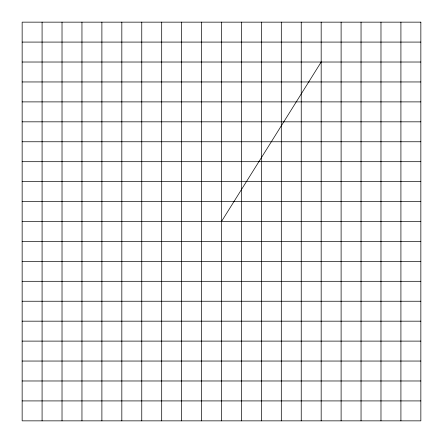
<?xml version="1.0" encoding="UTF-8"?>
<svg xmlns="http://www.w3.org/2000/svg" width="443" height="443" viewBox="0 0 443 443"><rect width="100%" height="100%" fill="white"/><g stroke="black" fill="none" stroke-linecap="round" stroke-linejoin="round"><path stroke-width="0.66" d="M221.5 221.5L321.175 62.02M22.15 42.085L420.85 42.085M22.15 62.02L420.85 62.02M22.15 81.955L420.85 81.955M22.15 101.89L420.85 101.89M22.15 121.825L420.85 121.825M22.15 141.76L420.85 141.76M22.15 161.695L420.85 161.695M22.15 181.63L420.85 181.63M22.15 201.565L420.85 201.565M22.15 221.5L420.85 221.5M22.15 241.435L420.85 241.435M22.15 261.37L420.85 261.37M22.15 281.305L420.85 281.305M22.15 301.24L420.85 301.24M22.15 321.175L420.85 321.175M22.15 341.11L420.85 341.11M22.15 361.045L420.85 361.045M22.15 380.98L420.85 380.98M22.15 400.915L420.85 400.915M400.915 22.15L400.915 420.85M380.98 22.15L380.98 420.85M361.045 22.15L361.045 420.85M341.11 22.15L341.11 420.85M321.175 22.15L321.175 420.85M301.24 22.15L301.24 420.85M281.305 22.15L281.305 420.85M261.37 22.15L261.37 420.85M241.435 22.15L241.435 420.85M221.5 22.15L221.5 420.85M201.565 22.15L201.565 420.85M181.63 22.15L181.63 420.85M161.695 22.15L161.695 420.85M141.76 22.15L141.76 420.85M121.825 22.15L121.825 420.85M101.89 22.15L101.89 420.85M81.955 22.15L81.955 420.85M62.02 22.15L62.02 420.85M42.085 22.15L42.085 420.85M420.85 22.15L22.15 22.15L22.15 420.85L420.85 420.85L420.85 22.15"/></g></svg>
